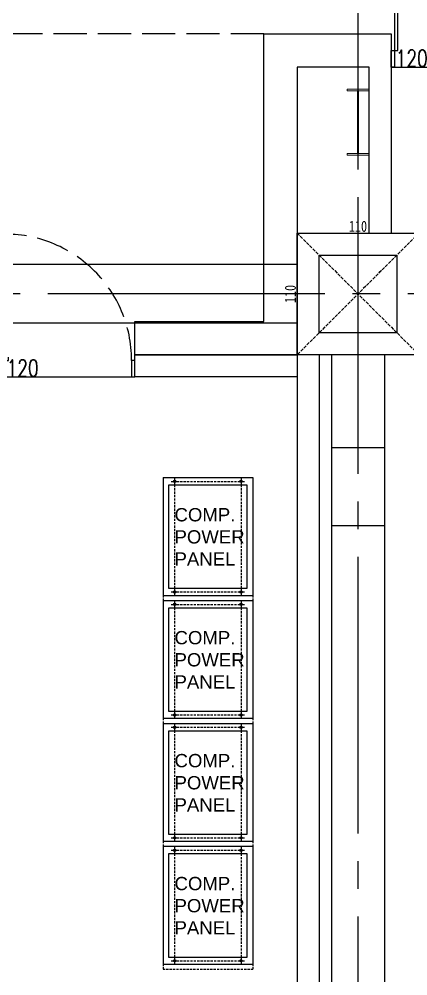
# Model space of a CAD drawing. Extents: x -18489 to 195597, y -1599 to 112111.
# Drawn here: x -14344 to -13993, y 7926 to 8791 of the extents above; entities that cross this region are included whole.
import ezdxf

# ---------------------------------------------------------------- set-up
doc = ezdxf.new("R2010")
doc.units = 0
doc.header["$LTSCALE"] = 100
doc.linetypes.add('X-CUB3-L10$0$COL-CEN-LIN', pattern=[3.25, 2.5, -0.25, 0.25, -0.25])
doc.linetypes.add('X-CUB3-L10$0$HIDDEN', pattern=[0.4, 0.3, -0.1])
for name, color, linetype in [('188K-SM-03-F10-MECH-EQ-Y2257103$0$Micron CUP L10 CDA EQU$0$M-EQPM-AD', 5, 'Continuous'), ('X-CUB3-L10$0$BEAM-RC(P)', 8, 'Continuous'), ('X-CUB3-L10$0$CCL', 8, 'X-CUB3-L10$0$COL-CEN-LIN'), ('X-CUB3-L10$0$COL', 8, 'Continuous'), ('X-CUB3-L10$0$COL-S', 8, 'Continuous'), ('X-CUB3-L10$0$Door', 8, 'Continuous'), ('X-CUB3-L10$0$HID(UP)', 8, 'X-CUB3-L10$0$HIDDEN'), ('X-CUB3-L10$0$WALL-DR', 8, 'Continuous'), ('X-CUB3-L10$0$WALL-G', 8, 'Continuous'), ('X-CUB3-L10$0$WALL-RC', 8, 'Continuous')]:
    doc.layers.add(name, color=color, linetype=linetype)
doc.styles.add('188K-SM-03-F10-MECH-EQ-Y2257103$0$Micron CUP L10 CDA EQU$0$Standard', font='arial.ttf')
doc.styles.add('X-CUB3-L10$0$CHINA', font='simplex.shx', dxfattribs={"width": 0.75, "bigfont": 'chineset.shx'})
doc.styles.add('X-CUB3-L10$0$DIM', font='', dxfattribs={"width": 0.8})
doc.styles.get('X-CUB3-L10$0$DIM').set_extended_font_data('MingLiU')
doc.dimstyles.new('X-CUB3-L10$0$0-Defpoint', dxfattribs={"dimtxt": 15, "dimasz": 0.5, "dimexe": 0.5, "dimexo": 0.5, "dimgap": 0.5, "dimtad": 1, "dimdsep": 46, "dimtxsty": 'X-CUB3-L10$0$CHINA', "dimblk": 'X-CUB3-L10$0$_None', "dimcen": 10, "dimclrd": 256, "dimclre": 256, "dimclrt": 256, "dimadec": 0, "dimazin": 0, "dimtfac": 1, "dimtix": 1, "dimtmove": 2, "dimatfit": 3, "dimldrblk": 'X-CUB3-L10$0$_None', "dimfxl": 0.5, "dimtolj": 1, "dimtzin": 0, "dimarcsym": 0})
doc.dimstyles.new('X-CUB3-L10$0$JJP_005_defpoint', dxfattribs={"dimtxt": 20, "dimasz": 0.5, "dimexe": 0.5, "dimexo": 0.5, "dimgap": 0.5, "dimtad": 1, "dimdsep": 46, "dimtxsty": 'X-CUB3-L10$0$DIM', "dimblk": 'X-CUB3-L10$0$_None', "dimcen": 10, "dimclrd": 256, "dimclre": 256, "dimclrt": 256, "dimadec": 0, "dimazin": 0, "dimtfac": 1, "dimtix": 1, "dimtmove": 2, "dimatfit": 3, "dimldrblk": 'X-CUB3-L10$0$_None', "dimfxl": 0.5, "dimtolj": 1, "dimtzin": 0, "dimarcsym": 0})

# ---------------------------------------------------------------- blocks, each defined once
blk = doc.blocks.new('*D439')
at = {"layer": 'DefPoints', "lineweight": -2, "transparency": 16777216}
blk.add_line((0, 0), (110, 0), dxfattribs=at)
at = {"layer": 'DefPoints', "color": 0, "transparency": 16777216}
for p in [(0, 0), (110, 0), (110, 0)]:
    blk.add_point(p, dxfattribs=at)
at = {"layer": 'DefPoints', "transparency": 16777216, "insert": (55, 6.07), "char_height": 10, "attachment_point": 5, "style": 'X-CUB3-L10$0$DIM'}
blk.add_mtext('\\A1;110', dxfattribs=at)
blk = doc.blocks.new('X-CUB3-L10$0$_None')
blk = doc.blocks.new('*D440')
at = {"layer": 'DefPoints', "lineweight": -2, "transparency": 16777216}
blk.add_line((0, 0), (0, -110), dxfattribs=at)
at = {"layer": 'DefPoints', "color": 0, "transparency": 16777216}
for p in [(0, 0), (0, -110), (0, -110)]:
    blk.add_point(p, dxfattribs=at)
at = {"layer": 'DefPoints', "transparency": 16777216, "insert": (-6.07, -55), "char_height": 10, "attachment_point": 5, "rotation": 90, "style": 'X-CUB3-L10$0$DIM'}
blk.add_mtext('\\A1;110', dxfattribs=at)
blk = doc.blocks.new('*D458')
at = {"layer": 'DefPoints', "lineweight": -2, "transparency": 16777216}
blk.add_line((0, 0), (120, 0), dxfattribs=at)
at = {"layer": 'DefPoints', "color": 0, "transparency": 16777216}
for p in [(0, 0), (120, 0), (120, 0)]:
    blk.add_point(p, dxfattribs=at)
at = {"layer": 'DefPoints', "transparency": 16777216, "insert": (18.53, 8), "char_height": 15, "attachment_point": 5, "style": 'X-CUB3-L10$0$CHINA'}
blk.add_mtext('\\A1;120', dxfattribs=at)
blk = doc.blocks.new('188K-SM-03-F10-MECH-EQ-Y2257103$0$Micron CUP L10 CDA EQU$0$A$C2729eb2b')
h = blk.add_hatch(color=256)
edge = h.paths.add_edge_path()
edge.add_arc((5.228166, 99.906666), 0.127, 0, 360)
for points in [[(0, 106.531833), (0, 0)], [(0, 106.531833), (81.047166, 106.531833)], [(10.329333, 106.023833), (10.329333, 99.906666)], [(70.463833, 106.023833), (70.463833, 99.906666)], [(81.047166, 106.531833), (81.047166, 0)], [(7.260166, 102.954666), (13.377333, 102.954666)], [(10.329333, 99.906666), (10.329333, 97.874666)], [(10.329333, 96.8375), (10.329333, 94.8055)], [(12.361333, 102.954666), (14.393333, 102.954666)], [(15.4305, 102.954666), (17.4625, 102.954666)], [(18.4785, 102.954666), (20.5105, 102.954666)], [(21.547666, 102.954666), (23.579666, 102.954666)], [(24.595666, 102.954666), (26.627666, 102.954666)], [(27.664833, 102.954666), (29.696833, 102.954666)], [(30.712833, 102.954666), (32.744833, 102.954666)], [(33.782, 102.954666), (35.814, 102.954666)], [(36.83, 102.954666), (38.862, 102.954666)], [(39.878, 102.954666), (41.931166, 102.954666)], [(42.947166, 102.954666), (44.979166, 102.954666)], [(45.995166, 102.954666), (48.048333, 102.954666)], [(49.064333, 102.954666), (51.096333, 102.954666)], [(52.112333, 102.954666), (54.1655, 102.954666)], [(55.1815, 102.954666), (57.2135, 102.954666)], [(58.2295, 102.954666), (60.282666, 102.954666)], [(61.298666, 102.954666), (63.330666, 102.954666)], [(64.346666, 102.954666), (66.399833, 102.954666)], [(67.415833, 102.954666), (73.533, 102.954666)], [(70.463833, 99.906666), (70.463833, 97.874666)], [(70.463833, 96.8375), (70.463833, 94.8055)], [(10.329333, 93.7895), (10.329333, 91.7575)], [(10.329333, 90.7415), (10.329333, 88.688333)], [(10.329333, 87.672333), (10.329333, 85.640333)], [(70.463833, 93.7895), (70.463833, 91.7575)], [(70.463833, 90.7415), (70.463833, 88.688333)], [(70.463833, 87.672333), (70.463833, 85.640333)], [(10.329333, 84.624333), (10.329333, 82.571166)], [(10.329333, 81.555166), (10.329333, 79.523166)], [(10.329333, 78.507166), (10.329333, 76.454)], [(70.463833, 84.624333), (70.463833, 82.571166)], [(70.463833, 81.555166), (70.463833, 79.523166)], [(70.463833, 78.507166), (70.463833, 76.454)], [(10.329333, 75.438), (10.329333, 73.406)], [(10.329333, 72.39), (10.329333, 70.336833)], [(10.329333, 69.320833), (10.329333, 67.288833)], [(70.463833, 75.438), (70.463833, 73.406)], [(70.463833, 72.39), (70.463833, 70.336833)], [(70.463833, 69.320833), (70.463833, 67.288833)], [(10.329333, 66.272833), (10.329333, 64.219666)], [(10.329333, 63.203666), (10.329333, 61.171666)], [(70.463833, 66.272833), (70.463833, 64.219666)], [(70.463833, 63.203666), (70.463833, 61.171666)], [(10.329333, 60.155666), (10.329333, 58.1025)], [(10.329333, 57.0865), (10.329333, 55.0545)], [(10.329333, 54.0385), (10.329333, 51.985333)], [(70.463833, 60.155666), (70.463833, 58.1025)], [(70.463833, 57.0865), (70.463833, 55.0545)], [(70.463833, 54.0385), (70.463833, 51.985333)], [(10.329333, 50.969333), (10.329333, 48.937333)], [(10.329333, 47.921333), (10.329333, 45.889333)], [(10.329333, 44.852166), (10.329333, 42.820166)], [(70.463833, 50.969333), (70.463833, 48.937333)], [(70.463833, 47.921333), (70.463833, 45.889333)], [(70.463833, 44.852166), (70.463833, 42.820166)], [(10.329333, 41.804166), (10.329333, 39.772166)], [(10.329333, 38.735), (10.329333, 36.703)], [(10.329333, 35.687), (10.329333, 33.655)], [(70.463833, 41.804166), (70.463833, 39.772166)], [(70.463833, 38.735), (70.463833, 36.703)], [(70.463833, 35.687), (70.463833, 33.655)], [(10.329333, 32.617833), (10.329333, 30.585833)], [(10.329333, 29.569833), (10.329333, 27.537833)], [(10.329333, 26.521833), (10.329333, 24.468666)], [(70.463833, 32.617833), (70.463833, 30.585833)], [(70.463833, 29.569833), (70.463833, 27.537833)], [(70.463833, 26.521833), (70.463833, 24.468666)], [(10.329333, 23.452666), (10.329333, 21.420666)], [(10.329333, 20.404666), (10.329333, 18.3515)], [(10.329333, 17.3355), (10.329333, 15.3035)], [(70.463833, 23.452666), (70.463833, 21.420666)], [(70.463833, 20.404666), (70.463833, 18.3515)], [(70.463833, 17.3355), (70.463833, 15.3035)], [(10.329333, 14.2875), (10.329333, 12.234333)], [(10.329333, 11.218333), (10.329333, 9.186333)], [(70.463833, 14.2875), (70.463833, 12.234333)], [(70.463833, 11.218333), (70.463833, 9.186333)], [(0, 0), (0, -1.778)], [(0, 0), (81.047166, 0)], [(7.260166, 3.069166), (13.377333, 3.069166)], [(10.329333, 8.170333), (10.329333, 6.117166)], [(10.329333, 6.117166), (10.329333, 0)], [(12.361333, 3.069166), (14.393333, 3.069166)], [(15.4305, 3.069166), (17.4625, 3.069166)], [(18.4785, 3.069166), (20.5105, 3.069166)], [(21.547666, 3.069166), (23.579666, 3.069166)], [(24.595666, 3.069166), (26.627666, 3.069166)], [(27.664833, 3.069166), (29.696833, 3.069166)], [(30.712833, 3.069166), (32.744833, 3.069166)], [(33.782, 3.069166), (35.814, 3.069166)], [(36.83, 3.069166), (38.862, 3.069166)], [(39.878, 3.069166), (41.931166, 3.069166)], [(42.947166, 3.069166), (44.979166, 3.069166)], [(45.995166, 3.069166), (48.048333, 3.069166)], [(49.064333, 3.069166), (51.096333, 3.069166)], [(52.112333, 3.069166), (54.1655, 3.069166)], [(55.1815, 3.069166), (57.2135, 3.069166)], [(58.2295, 3.069166), (60.282666, 3.069166)], [(61.298666, 3.069166), (63.330666, 3.069166)], [(64.346666, 3.069166), (66.399833, 3.069166)], [(67.415833, 3.069166), (73.533, 3.069166)], [(70.463833, 8.170333), (70.463833, 6.117166)], [(70.463833, 6.117166), (70.463833, 0)], [(81.047166, 0), (81.047166, -1.778)], [(0, -2.794), (0, -4.572)], [(0, -4.572), (1.778, -4.572)], [(2.815166, -4.572), (4.847166, -4.572)], [(5.863166, -4.572), (7.895166, -4.572)], [(8.932333, -4.572), (10.964333, -4.572)], [(11.980333, -4.572), (14.012333, -4.572)], [(15.0495, -4.572), (17.0815, -4.572)], [(18.0975, -4.572), (20.1295, -4.572)], [(21.166666, -4.572), (23.198666, -4.572)], [(24.214666, -4.572), (26.246666, -4.572)], [(27.262666, -4.572), (29.315833, -4.572)], [(30.331833, -4.572), (32.363833, -4.572)], [(33.379833, -4.572), (35.433, -4.572)], [(36.449, -4.572), (38.481, -4.572)], [(39.497, -4.572), (41.550166, -4.572)], [(42.566166, -4.572), (44.598166, -4.572)], [(45.614166, -4.572), (47.667333, -4.572)], [(48.683333, -4.572), (50.715333, -4.572)], [(51.731333, -4.572), (53.7845, -4.572)], [(54.8005, -4.572), (56.8325, -4.572)], [(57.8485, -4.572), (59.901666, -4.572)], [(60.917666, -4.572), (62.949666, -4.572)], [(63.965666, -4.572), (66.018833, -4.572)], [(67.034833, -4.572), (69.066833, -4.572)], [(70.082833, -4.572), (72.136, -4.572)], [(73.152, -4.572), (75.184, -4.572)], [(76.2, -4.572), (78.253166, -4.572)], [(79.269166, -4.572), (81.047166, -4.572)], [(81.047166, -2.794), (81.047166, -4.572)]]:
    blk.add_lwpolyline(points)
blk.add_lwpolyline([(5.228166, 6.117166), (5.228166, 99.906666), (75.565, 99.906666), (75.565, 6.117166)], close=True)
for centre in [(10.329333, 102.954666), (70.463833, 102.954666), (10.329333, 3.069166), (70.463833, 3.069166)]:
    blk.add_circle(centre, 1.01869)
at = {"insert": (10.329333, 98.890666), "char_height": 12, "attachment_point": 1, "style": '188K-SM-03-F10-MECH-EQ-Y2257103$0$Micron CUP L10 CDA EQU$0$Standard'}
blk.add_mtext_dynamic_manual_height_columns('\\PCOMP.\\PPOWER\\PPANEL', width=60.1345, gutter_width=12.5, heights=[92.7735], dxfattribs=at)
blk = doc.blocks.new('188K-SM-03-F10-MECH-EQ-Y2257103')
at = {"layer": '188K-SM-03-F10-MECH-EQ-Y2257103$0$Micron CUP L10 CDA EQU$0$M-EQPM-AD', "lineweight": 0, "ltscale": 0.1}
for p in [(-14214.18, 8270.06), (-14214.18, 8158.96), (-14214.18, 8047.85), (-14214.18, 7936.75)]:
    blk.add_blockref('188K-SM-03-F10-MECH-EQ-Y2257103$0$Micron CUP L10 CDA EQU$0$A$C2729eb2b', p, dxfattribs=at)
blk = doc.blocks.new('*U438')
at = {"layer": 'DefPoints', "linetype": 'X-CUB3-L10$0$HIDDEN', "ltscale": 0.1}
for p, q in [((110, 0), (0, -110)), ((0, 0), (110, -110))]:
    blk.add_line(p, q, dxfattribs=at)
at = {"layer": 'X-CUB3-L10$0$COL', "ltscale": 0.1}
blk.add_lwpolyline([(0, 0), (110, 0), (110, -110), (0, -110)], close=True, dxfattribs=at)
at = {"layer": 'DefPoints'}
dim = blk.add_linear_dim(base=(110, 0), p1=(0, 0), p2=(110, 0), dimstyle='X-CUB3-L10$0$JJP_005_defpoint', override={"dimtxt": 10}, dxfattribs=at)
dim.commit()
dim.dimension.update_dxf_attribs({"geometry": '*D439', "text_midpoint": (55, 6.067)})
dim = blk.add_linear_dim(base=(0, -110), p1=(0, 0), p2=(0, -110), angle=90, dimstyle='X-CUB3-L10$0$JJP_005_defpoint', override={"dimtxt": 10}, dxfattribs=at)
dim.commit()
dim.dimension.update_dxf_attribs({"geometry": '*D440', "text_midpoint": (-6.067, -55)})
blk = doc.blocks.new('X-CUB3-L10$0$CUB3-10')
at = {"layer": 'X-CUB3-L10$0$CCL'}
for p, q in [((-1200, 0), (-1200, 9982.459)), ((720, 9262.459), (-5160, 9262.459))]:
    blk.add_line(p, q, dxfattribs=at)
at = {"layer": 'X-CUB3-L10$0$COL-S'}
blk.add_lwpolyline([(-1235, 9297.459), (-1165, 9297.459), (-1165, 9227.459), (-1235, 9227.459)], close=True, dxfattribs=at)
at = {"layer": 'X-CUB3-L10$0$COL'}
blk.add_blockref('*U438', (-1255, 9317.459), dxfattribs=at)
blk = doc.blocks.new('*U457')
at = {"layer": 'X-CUB3-L10$0$Door', "linetype": 'Continuous'}
for points in [[(3, 15), (6, 15), (6, 128.946), (3, 128.946)], [(3, 0), (0, 0), (0, 15), (3, 15)], [(120, 15), (117, 15), (117, 0), (120, 0)]]:
    blk.add_lwpolyline(points, close=True, dxfattribs=at)
at = {"layer": 'X-CUB3-L10$0$Door', "linetype": 'X-CUB3-L10$0$HIDDEN'}
blk.add_arc((3, 15), 114, 0, 90, dxfattribs=at)
at = {"layer": 'DefPoints'}
dim = blk.add_linear_dim(base=(120, 0), p1=(0, 0), p2=(120, 0), dimstyle='X-CUB3-L10$0$0-Defpoint', dxfattribs=at)
dim.commit()
dim.dimension.update_dxf_attribs({"geometry": '*D458', "text_midpoint": (18.531, 8), "dimtype": 128})
blk = doc.blocks.new('X-CUB3-L10')
at = {"layer": 'X-CUB3-L10$0$BEAM-RC(P)'}
for p, q in [((-14093.15, 8568.96), (-15063.15, 8568.96)), ((-14093.15, 8515.96), (-15063.15, 8515.96)), ((-14062.15, 8487.46), (-14062.15, 7637.46)), ((-14014.15, 8487.46), (-14014.15, 7637.46)), ((-14062.15, 8403.76), (-14014.15, 8403.76)), ((-14062.15, 8333.06), (-14014.15, 8333.06))]:
    blk.add_line(p, q, dxfattribs=at)
at = {"layer": 'X-CUB3-L10$0$COL-S', "color": 2, "lineweight": 0, "ltscale": 10, "flags": 128}
blk.add_lwpolyline([(-14028.2, 8727.46), (-14048.1, 8727.46), (-14048.1, 8725.96), (-14038.65, 8725.96), (-14038.65, 8669.36), (-14048.1, 8669.36), (-14048.1, 8667.86), (-14028.2, 8667.86), (-14028.2, 8669.36), (-14037.65, 8669.36), (-14037.65, 8725.96), (-14028.2, 8725.96)], close=True, dxfattribs=at)
at = {"layer": 'X-CUB3-L10$0$COL-S'}
blk.add_lwpolyline([(-14073.15, 8577.46), (-14003.15, 8577.46), (-14003.15, 8507.46), (-14073.15, 8507.46)], close=True, dxfattribs=at)
at = {"layer": 'X-CUB3-L10$0$HID(UP)'}
blk.add_line((-14123.15, 8777.46), (-14379.65, 8777.46), dxfattribs=at)
at = {"layer": 'X-CUB3-L10$0$WALL-DR'}
blk.add_lwpolyline([(-14093.15, 8467.46), (-14239.65, 8467.46), (-14239.65, 8487.46), (-14093.15, 8487.46)], dxfattribs=at)
at = {"layer": 'X-CUB3-L10$0$WALL-G'}
for points in [[(-14239.65, 8517.46), (-14123.15, 8517.46), (-14123.15, 8777.46), (-14008.15, 8777.46), (-14008.15, 8597.46)], [(-14028.15, 8597.46), (-14028.15, 8747.46), (-14093.15, 8747.46), (-14093.15, 8487.46), (-14239.65, 8487.46), (-14239.65, 8517.46)]]:
    blk.add_lwpolyline(points, dxfattribs=at)
at = {"layer": 'X-CUB3-L10$0$WALL-RC'}
for p, q in [((-14093.15, 8487.46), (-14093.15, 7637.46)), ((-14073.15, 8487.46), (-14073.15, 7637.46))]:
    blk.add_line(p, q, dxfattribs=at)
at = {"layer": 'X-CUB3-L10$0$CCL'}
blk.add_blockref('X-CUB3-L10$0$CUB3-10', (-12838.15, -720), dxfattribs=at)
at = {"layer": 'X-CUB3-L10$0$COL'}
blk.add_blockref('*U438', (-14093.15, 8597.46), dxfattribs=at)
at = {"layer": 'X-CUB3-L10$0$Door'}
for p in [(-14008.15, 8747.46), (-14359.65, 8467.46)]:
    blk.add_blockref('*U457', p, dxfattribs=at)

msp = doc.modelspace()

# ---------------------------------------------------------------- block references
msp.add_blockref('X-CUB3-L10', (0, 0))

# ---------------------------------------------------------------- next in the draw order: block references
msp.add_blockref('188K-SM-03-F10-MECH-EQ-Y2257103', (0, 0))

doc.saveas('drawing.dxf')
